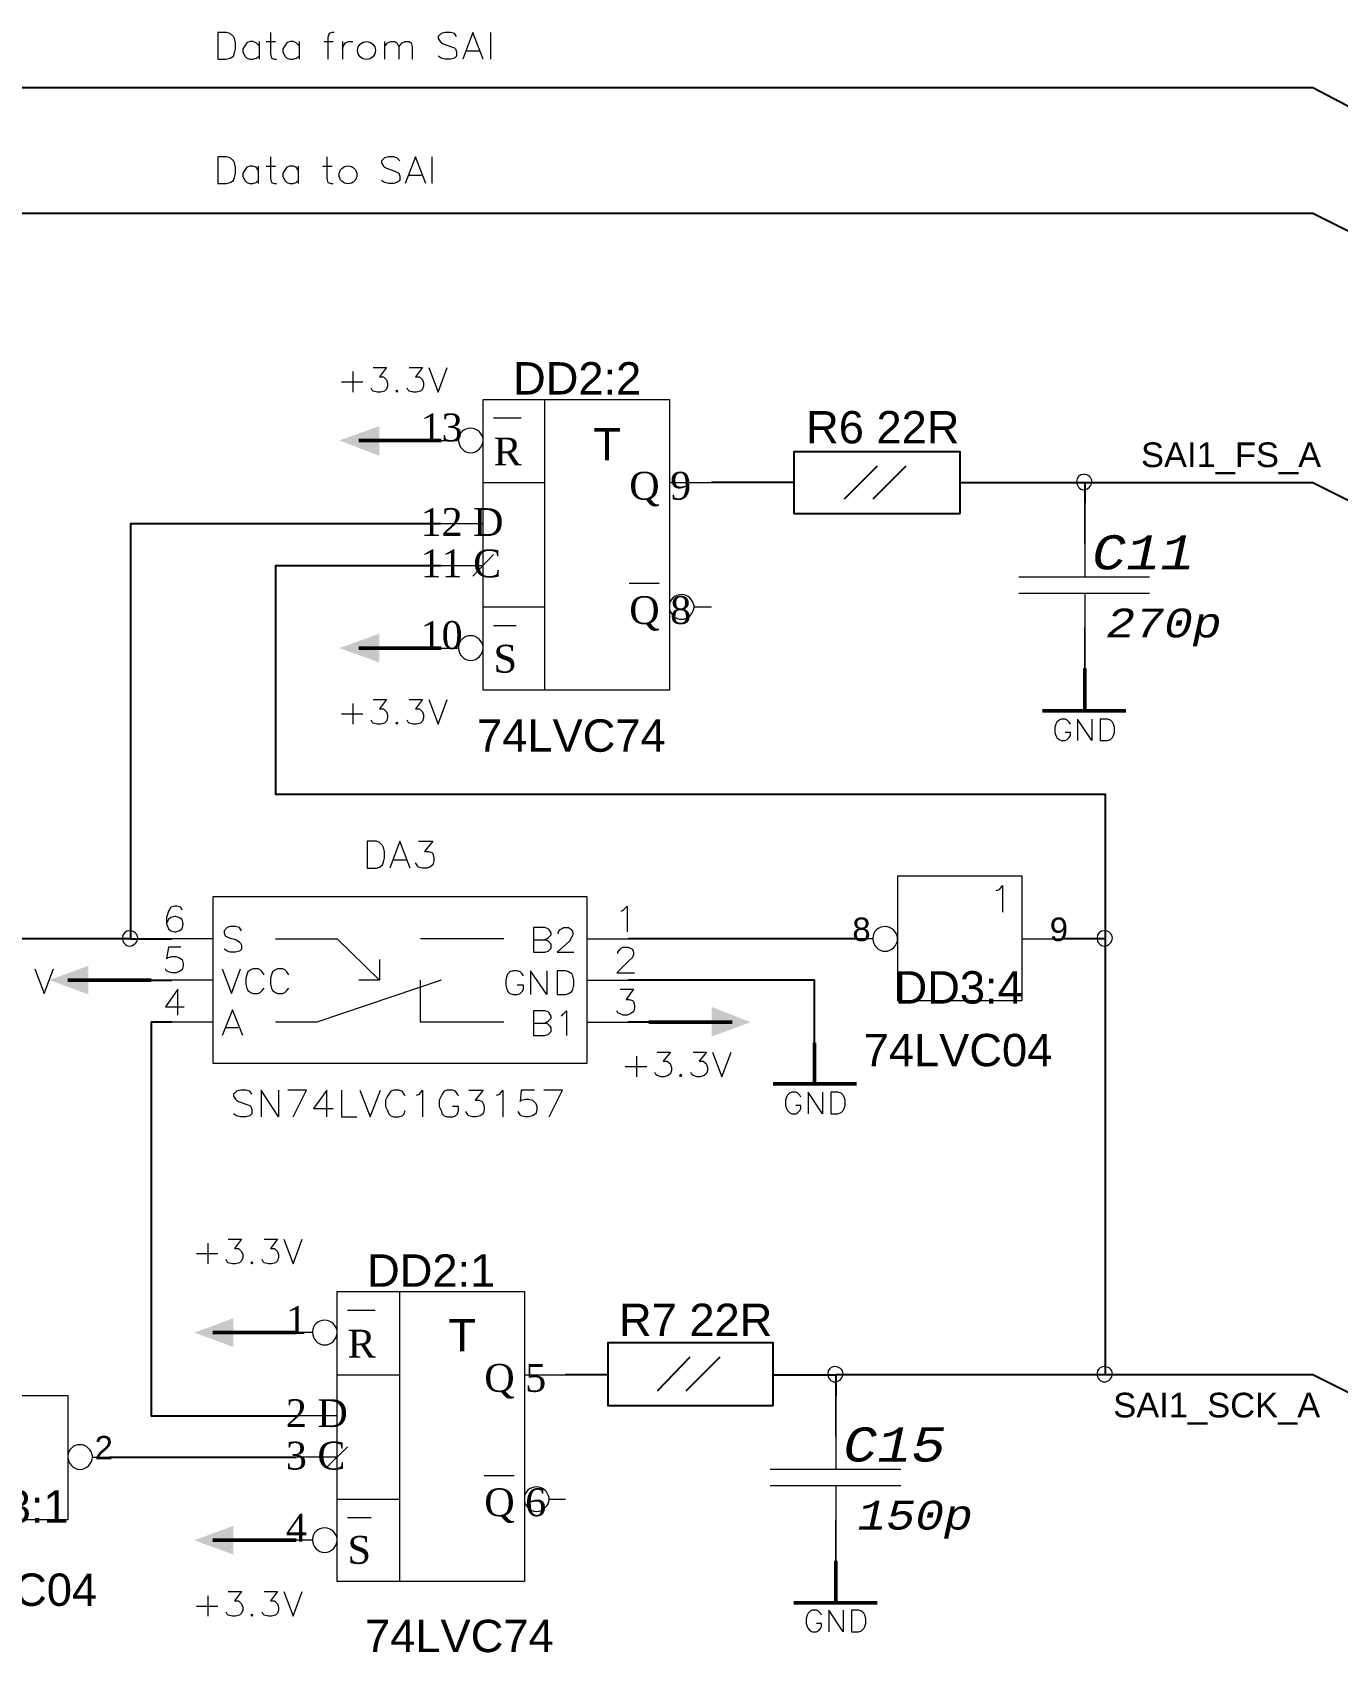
# Model space of a CAD drawing. Header units: millimetres. Extents: x -2024 to 917, y -725 to 13.
# Drawn here: x -1563.3 to -1510.4, y -183.8 to -118.1 of the extents above; entities that cross this region are included whole.
import ezdxf

# ---------------------------------------------------------------- set-up
doc = ezdxf.new("R2010")
doc.units = ezdxf.units.MM
doc.styles.add('PDF Arial', font='arial.ttf')
doc.styles.add('PDF Courier New Italic', font='couri.ttf')
doc.styles.add('PDF Times New Roman', font='times.ttf')
doc.styles.get("Standard").update_dxf_attribs({"font": 'arial.ttf'})

msp = doc.modelspace()

# ---------------------------------------------------------------- linework, layer by layer
at = {"color": 7, "lineweight": 18}
for points in [[(-1555.816, -118.102), (-1555.816, -119.185), (-1555.483, -119.185), (-1555.316, -119.143), (-1555.191, -119.06), (-1555.149, -118.935), (-1555.108, -118.768), (-1555.108, -118.518), (-1555.149, -118.352), (-1555.191, -118.268), (-1555.316, -118.143), (-1555.483, -118.102)], [(-1555.816, -123.143), (-1555.816, -124.227), (-1555.483, -124.227), (-1555.316, -124.185), (-1555.191, -124.102), (-1555.149, -123.977), (-1555.108, -123.81), (-1555.108, -123.56), (-1555.149, -123.393), (-1555.191, -123.31), (-1555.316, -123.185), (-1555.483, -123.143)], [(-1548.566, -132.602), (-1548.608, -132.643), (-1548.566, -132.685), (-1548.524, -132.643)], [(-1537.524, -132.977), (-1537.524, -144.768), (-1545.066, -144.768), (-1545.066, -132.977)], [(-1548.566, -146.06), (-1548.608, -146.102), (-1548.566, -146.143), (-1548.524, -146.102)], [(-1520.066, -145.935), (-1520.066, -146.81), (-1519.774, -146.81), (-1519.649, -146.768), (-1519.566, -146.685), (-1519.524, -146.602), (-1519.483, -146.477), (-1519.483, -146.268), (-1519.524, -146.143), (-1519.566, -146.06), (-1519.649, -145.977), (-1519.774, -145.935)], [(-1549.774, -150.893), (-1549.774, -151.977), (-1549.399, -151.977), (-1549.274, -151.935), (-1549.149, -151.852), (-1549.108, -151.727), (-1549.066, -151.56), (-1549.066, -151.31), (-1549.108, -151.143), (-1549.149, -151.06), (-1549.274, -150.935), (-1549.399, -150.893)], [(-1528.274, -152.31), (-1528.274, -157.352), (-1523.233, -157.352), (-1523.233, -152.31)], [(-1540.858, -159.893), (-1540.858, -153.143), (-1556.024, -153.143), (-1556.024, -159.893)], [(-1543.024, -154.393), (-1543.024, -155.393), (-1542.566, -155.393), (-1542.441, -155.352), (-1542.399, -155.31), (-1542.316, -155.227), (-1542.316, -155.06), (-1542.399, -154.977), (-1542.441, -154.935), (-1542.566, -154.893), (-1542.441, -154.81), (-1542.399, -154.768), (-1542.316, -154.685), (-1542.316, -154.602), (-1542.399, -154.477), (-1542.441, -154.435), (-1542.566, -154.393)], [(-1542.066, -156.143), (-1542.066, -157.102), (-1541.733, -157.102), (-1541.608, -157.06), (-1541.483, -156.977), (-1541.441, -156.893), (-1541.399, -156.727), (-1541.399, -156.518), (-1541.441, -156.352), (-1541.483, -156.268), (-1541.608, -156.185), (-1541.733, -156.143)], [(-1543.024, -157.768), (-1543.024, -158.768), (-1542.566, -158.768), (-1542.441, -158.727), (-1542.399, -158.685), (-1542.316, -158.602), (-1542.316, -158.435), (-1542.399, -158.352), (-1542.441, -158.31), (-1542.566, -158.268), (-1542.441, -158.185), (-1542.399, -158.143), (-1542.316, -158.06), (-1542.316, -157.977), (-1542.399, -157.852), (-1542.441, -157.81), (-1542.566, -157.768)], [(-1537.066, -160.352), (-1537.108, -160.393), (-1537.066, -160.435), (-1537.024, -160.393)], [(-1530.983, -161.06), (-1530.983, -161.935), (-1530.691, -161.935), (-1530.566, -161.893), (-1530.483, -161.81), (-1530.441, -161.727), (-1530.399, -161.602), (-1530.399, -161.393), (-1530.441, -161.268), (-1530.483, -161.185), (-1530.566, -161.102), (-1530.691, -161.06)], [(-1554.441, -167.935), (-1554.483, -167.977), (-1554.441, -168.018), (-1554.399, -167.977)], [(-1543.399, -169.143), (-1543.399, -180.893), (-1550.983, -180.893), (-1550.983, -169.143)], [(-1561.899, -173.352), (-1561.899, -178.393), (-1566.941, -178.393), (-1566.941, -173.352)], [(-1554.441, -182.227), (-1554.483, -182.268), (-1554.441, -182.31), (-1554.399, -182.268)], [(-1530.149, -182.06), (-1530.149, -182.935), (-1529.858, -182.935), (-1529.733, -182.893), (-1529.649, -182.81), (-1529.608, -182.727), (-1529.566, -182.602), (-1529.566, -182.393), (-1529.608, -182.268), (-1529.649, -182.185), (-1529.733, -182.102), (-1529.858, -182.06)]]:
    msp.add_lwpolyline(points, close=True, dxfattribs=at)
for points in [[(-1553.691, -118.102), (-1553.691, -118.977), (-1553.649, -119.143), (-1553.524, -119.185), (-1553.441, -119.185)], [(-1551.108, -118.102), (-1551.191, -118.102), (-1551.316, -118.143), (-1551.358, -118.31), (-1551.358, -119.185)], [(-1546.149, -118.268), (-1546.233, -118.143), (-1546.399, -118.102), (-1546.608, -118.102), (-1546.774, -118.143), (-1546.899, -118.268), (-1546.899, -118.352), (-1546.816, -118.477), (-1546.774, -118.518), (-1546.691, -118.56), (-1546.358, -118.685), (-1546.233, -118.727), (-1546.191, -118.768), (-1546.149, -118.893), (-1546.149, -119.06), (-1546.233, -119.143), (-1546.399, -119.185), (-1546.608, -119.185), (-1546.774, -119.143), (-1546.899, -119.06)], [(-1545.066, -119.185), (-1545.483, -118.102), (-1545.899, -119.185)], [(-1544.774, -118.102), (-1544.774, -119.185)], [(-1554.149, -118.643), (-1554.274, -118.518), (-1554.399, -118.477), (-1554.524, -118.477), (-1554.649, -118.518), (-1554.733, -118.643), (-1554.816, -118.768), (-1554.816, -118.893), (-1554.733, -119.06), (-1554.649, -119.143), (-1554.524, -119.185), (-1554.399, -119.185), (-1554.274, -119.143), (-1554.149, -119.06)], [(-1554.149, -118.477), (-1554.149, -119.185)], [(-1553.858, -118.477), (-1553.483, -118.477)], [(-1552.524, -118.643), (-1552.649, -118.518), (-1552.774, -118.477), (-1552.899, -118.477), (-1553.024, -118.518), (-1553.108, -118.643), (-1553.191, -118.768), (-1553.191, -118.893), (-1553.108, -119.06), (-1553.024, -119.143), (-1552.899, -119.185), (-1552.774, -119.185), (-1552.649, -119.143), (-1552.524, -119.06)], [(-1552.524, -118.477), (-1552.524, -119.185)], [(-1551.524, -118.477), (-1551.149, -118.477)], [(-1550.774, -118.477), (-1550.774, -119.185)], [(-1550.774, -118.768), (-1550.733, -118.643), (-1550.649, -118.518), (-1550.524, -118.477), (-1550.358, -118.477)], [(-1549.066, -118.477), (-1549.066, -119.185)], [(-1549.066, -118.685), (-1548.941, -118.518), (-1548.816, -118.477), (-1548.649, -118.477), (-1548.566, -118.518), (-1548.483, -118.685), (-1548.483, -119.185)], [(-1548.483, -118.685), (-1548.358, -118.518), (-1548.233, -118.477), (-1548.066, -118.477), (-1547.983, -118.518), (-1547.941, -118.685), (-1547.941, -119.185)], [(-1545.733, -118.852), (-1545.233, -118.852)], [(-1553.691, -123.143), (-1553.691, -124.018), (-1553.649, -124.185), (-1553.524, -124.227), (-1553.441, -124.227)], [(-1551.399, -123.143), (-1551.399, -124.018), (-1551.358, -124.185), (-1551.233, -124.227), (-1551.149, -124.227)], [(-1548.441, -123.31), (-1548.566, -123.185), (-1548.691, -123.143), (-1548.899, -123.143), (-1549.066, -123.185), (-1549.191, -123.31), (-1549.191, -123.393), (-1549.108, -123.518), (-1549.066, -123.56), (-1548.983, -123.602), (-1548.649, -123.727), (-1548.566, -123.768), (-1548.483, -123.81), (-1548.441, -123.935), (-1548.441, -124.102), (-1548.566, -124.185), (-1548.691, -124.227), (-1548.899, -124.227), (-1549.066, -124.185), (-1549.191, -124.102)], [(-1547.399, -124.227), (-1547.816, -123.143), (-1548.233, -124.227)], [(-1547.149, -123.143), (-1547.149, -124.227)], [(-1554.191, -123.685), (-1554.274, -123.56), (-1554.399, -123.518), (-1554.524, -123.518), (-1554.649, -123.56), (-1554.733, -123.685), (-1554.816, -123.81), (-1554.816, -123.935), (-1554.733, -124.102), (-1554.649, -124.185), (-1554.524, -124.227), (-1554.399, -124.227), (-1554.274, -124.185), (-1554.191, -124.102)], [(-1554.191, -123.518), (-1554.191, -124.227)], [(-1553.858, -123.518), (-1553.483, -123.518)], [(-1552.566, -123.685), (-1552.649, -123.56), (-1552.774, -123.518), (-1552.899, -123.518), (-1553.024, -123.56), (-1553.108, -123.685), (-1553.191, -123.81), (-1553.191, -123.935), (-1553.108, -124.102), (-1553.024, -124.185), (-1552.899, -124.227), (-1552.774, -124.227), (-1552.649, -124.185), (-1552.566, -124.102)], [(-1552.566, -123.518), (-1552.566, -124.227)], [(-1551.566, -123.518), (-1551.191, -123.518)], [(-1548.066, -123.893), (-1547.566, -123.893)], [(-1550.358, -131.852), (-1550.358, -132.685)], [(-1549.524, -131.685), (-1548.983, -131.685), (-1549.274, -132.06), (-1549.108, -132.06), (-1549.024, -132.143), (-1548.983, -132.185), (-1548.941, -132.31), (-1548.941, -132.435), (-1548.983, -132.56), (-1549.066, -132.643), (-1549.233, -132.685), (-1549.358, -132.685), (-1549.524, -132.643), (-1549.566, -132.602), (-1549.608, -132.518)], [(-1548.066, -131.685), (-1547.524, -131.685), (-1547.816, -132.06), (-1547.649, -132.06), (-1547.566, -132.143), (-1547.524, -132.185), (-1547.483, -132.31), (-1547.483, -132.435), (-1547.524, -132.56), (-1547.608, -132.643), (-1547.774, -132.685), (-1547.899, -132.685), (-1548.066, -132.643), (-1548.108, -132.602), (-1548.149, -132.518)], [(-1547.274, -131.685), (-1546.899, -132.685), (-1546.524, -131.685)], [(-1550.816, -132.268), (-1549.941, -132.268)], [(-1542.566, -144.768), (-1542.566, -132.977)], [(-1545.066, -136.352), (-1542.566, -136.352)], [(-1544.649, -139.268), (-1545.483, -140.143)], [(-1545.066, -141.393), (-1542.566, -141.393)], [(-1549.524, -145.143), (-1548.983, -145.143), (-1549.274, -145.518), (-1549.108, -145.518), (-1549.024, -145.602), (-1548.983, -145.643), (-1548.941, -145.768), (-1548.941, -145.893), (-1548.983, -146.018), (-1549.066, -146.102), (-1549.233, -146.143), (-1549.358, -146.143), (-1549.524, -146.102), (-1549.566, -146.06), (-1549.608, -145.977)], [(-1548.066, -145.143), (-1547.524, -145.143), (-1547.816, -145.518), (-1547.649, -145.518), (-1547.566, -145.602), (-1547.524, -145.643), (-1547.483, -145.768), (-1547.483, -145.893), (-1547.524, -146.018), (-1547.608, -146.102), (-1547.774, -146.143), (-1547.899, -146.143), (-1548.066, -146.102), (-1548.108, -146.06), (-1548.149, -145.977)], [(-1547.274, -145.143), (-1546.899, -146.143), (-1546.524, -145.143)], [(-1550.816, -145.727), (-1549.941, -145.727)], [(-1550.358, -145.31), (-1550.358, -146.143)], [(-1521.274, -146.143), (-1521.316, -146.06), (-1521.399, -145.977), (-1521.483, -145.935), (-1521.649, -145.935), (-1521.733, -145.977), (-1521.816, -146.06), (-1521.858, -146.143), (-1521.899, -146.268), (-1521.899, -146.477), (-1521.858, -146.602), (-1521.816, -146.685), (-1521.733, -146.768), (-1521.649, -146.81), (-1521.483, -146.81), (-1521.399, -146.768), (-1521.316, -146.685), (-1521.274, -146.602), (-1521.274, -146.477), (-1521.483, -146.477)], [(-1520.399, -145.935), (-1520.399, -146.81), (-1520.983, -145.935), (-1520.983, -146.81)], [(-1548.024, -151.977), (-1548.441, -150.893), (-1548.858, -151.977)], [(-1547.691, -150.893), (-1547.108, -150.893), (-1547.441, -151.31), (-1547.274, -151.31), (-1547.149, -151.352), (-1547.108, -151.393), (-1547.066, -151.56), (-1547.066, -151.685), (-1547.108, -151.852), (-1547.233, -151.935), (-1547.358, -151.977), (-1547.524, -151.977), (-1547.691, -151.935), (-1547.733, -151.893), (-1547.816, -151.768)], [(-1548.691, -151.643), (-1548.191, -151.643)], [(-1524.274, -152.893), (-1524.149, -152.852), (-1524.024, -152.685), (-1524.024, -153.768)], [(-1557.274, -153.685), (-1557.316, -153.56), (-1557.483, -153.518), (-1557.566, -153.518), (-1557.733, -153.56), (-1557.816, -153.727), (-1557.899, -153.977), (-1557.899, -154.227), (-1557.816, -154.435), (-1557.733, -154.518), (-1557.566, -154.56), (-1557.524, -154.56), (-1557.399, -154.518), (-1557.274, -154.435), (-1557.233, -154.268), (-1557.233, -154.227), (-1557.274, -154.06), (-1557.399, -153.977), (-1557.524, -153.935), (-1557.566, -153.935), (-1557.733, -153.977), (-1557.816, -154.06), (-1557.899, -154.227)], [(-1539.483, -153.727), (-1539.399, -153.685), (-1539.233, -153.518), (-1539.233, -154.56)], [(-1554.858, -154.518), (-1554.941, -154.393), (-1555.108, -154.352), (-1555.316, -154.352), (-1555.441, -154.393), (-1555.566, -154.518), (-1555.566, -154.602), (-1555.524, -154.727), (-1555.441, -154.768), (-1555.358, -154.81), (-1555.066, -154.893), (-1554.941, -154.977), (-1554.899, -155.018), (-1554.858, -155.102), (-1554.858, -155.268), (-1554.941, -155.352), (-1555.108, -155.393), (-1555.316, -155.393), (-1555.441, -155.352), (-1555.566, -155.268)], [(-1553.483, -154.852), (-1550.983, -154.852), (-1549.274, -156.518)], [(-1544.233, -154.852), (-1547.608, -154.852)], [(-1543.024, -154.893), (-1542.566, -154.893)], [(-1542.024, -154.643), (-1542.024, -154.602), (-1541.983, -154.477), (-1541.899, -154.435), (-1541.816, -154.393), (-1541.608, -154.393), (-1541.524, -154.435), (-1541.483, -154.477), (-1541.441, -154.602), (-1541.441, -154.685), (-1541.483, -154.768), (-1541.566, -154.935), (-1542.066, -155.393), (-1541.399, -155.393)], [(-1557.316, -155.185), (-1557.816, -155.185), (-1557.899, -155.643), (-1557.816, -155.602), (-1557.691, -155.56), (-1557.524, -155.56), (-1557.399, -155.602), (-1557.274, -155.685), (-1557.233, -155.852), (-1557.233, -155.935), (-1557.274, -156.102), (-1557.399, -156.185), (-1557.524, -156.227), (-1557.691, -156.227), (-1557.816, -156.185), (-1557.899, -156.143), (-1557.941, -156.06)], [(-1539.608, -155.435), (-1539.608, -155.393), (-1539.524, -155.268), (-1539.483, -155.227), (-1539.399, -155.185), (-1539.191, -155.185), (-1539.108, -155.227), (-1539.024, -155.268), (-1538.983, -155.393), (-1538.983, -155.477), (-1539.024, -155.602), (-1539.149, -155.727), (-1539.649, -156.227), (-1538.941, -156.227)], [(-1563.233, -156.06), (-1562.858, -157.06), (-1562.483, -156.06)], [(-1555.649, -156.06), (-1555.274, -157.06), (-1554.899, -156.06)], [(-1553.941, -156.31), (-1554.024, -156.185), (-1554.108, -156.102), (-1554.191, -156.06), (-1554.399, -156.06), (-1554.483, -156.102), (-1554.608, -156.185), (-1554.649, -156.31), (-1554.691, -156.435), (-1554.691, -156.685), (-1554.649, -156.852), (-1554.608, -156.935), (-1554.483, -157.018), (-1554.399, -157.06), (-1554.191, -157.06), (-1554.108, -157.018), (-1554.024, -156.935), (-1553.941, -156.852)], [(-1552.941, -156.31), (-1553.024, -156.185), (-1553.108, -156.102), (-1553.191, -156.06), (-1553.399, -156.06), (-1553.483, -156.102), (-1553.608, -156.185), (-1553.649, -156.31), (-1553.691, -156.435), (-1553.691, -156.685), (-1553.649, -156.852), (-1553.608, -156.935), (-1553.483, -157.018), (-1553.399, -157.06), (-1553.191, -157.06), (-1553.108, -157.018), (-1553.024, -156.935), (-1552.941, -156.852)], [(-1549.274, -155.685), (-1549.274, -156.518), (-1550.108, -156.518)], [(-1543.441, -156.352), (-1543.483, -156.268), (-1543.566, -156.185), (-1543.691, -156.143), (-1543.858, -156.143), (-1543.983, -156.185), (-1544.066, -156.268), (-1544.108, -156.352), (-1544.149, -156.518), (-1544.149, -156.727), (-1544.108, -156.893), (-1544.066, -156.977), (-1543.983, -157.06), (-1543.858, -157.102), (-1543.691, -157.102), (-1543.566, -157.06), (-1543.483, -156.977), (-1543.441, -156.893), (-1543.441, -156.727), (-1543.691, -156.727)], [(-1542.483, -156.143), (-1542.483, -157.102), (-1543.149, -156.143), (-1543.149, -157.102)], [(-1557.441, -157.935), (-1557.441, -156.893), (-1557.941, -157.602), (-1557.191, -157.602)], [(-1546.774, -156.518), (-1551.816, -158.227), (-1553.483, -158.227)], [(-1544.233, -158.227), (-1547.608, -158.227), (-1547.608, -156.518)], [(-1539.524, -156.893), (-1538.983, -156.893), (-1539.274, -157.31), (-1539.149, -157.31), (-1539.024, -157.352), (-1538.983, -157.393), (-1538.941, -157.56), (-1538.941, -157.643), (-1538.983, -157.81), (-1539.108, -157.893), (-1539.233, -157.935), (-1539.399, -157.935), (-1539.524, -157.893), (-1539.608, -157.852), (-1539.649, -157.768)], [(-1554.816, -158.768), (-1555.233, -157.727), (-1555.649, -158.768)], [(-1543.024, -158.268), (-1542.566, -158.268)], [(-1541.899, -157.977), (-1541.816, -157.893), (-1541.691, -157.768), (-1541.691, -158.768)], [(-1555.524, -158.435), (-1554.983, -158.435)], [(-1538.024, -159.435), (-1537.483, -159.435), (-1537.774, -159.81), (-1537.608, -159.81), (-1537.524, -159.893), (-1537.483, -159.935), (-1537.441, -160.06), (-1537.441, -160.185), (-1537.483, -160.31), (-1537.566, -160.393), (-1537.733, -160.435), (-1537.858, -160.435), (-1538.024, -160.393), (-1538.066, -160.352), (-1538.108, -160.268)], [(-1536.566, -159.435), (-1536.024, -159.435), (-1536.316, -159.81), (-1536.149, -159.81), (-1536.066, -159.893), (-1536.024, -159.935), (-1535.983, -160.06), (-1535.983, -160.185), (-1536.024, -160.31), (-1536.108, -160.393), (-1536.274, -160.435), (-1536.399, -160.435), (-1536.566, -160.393), (-1536.608, -160.352), (-1536.649, -160.268)], [(-1535.774, -159.435), (-1535.399, -160.435), (-1535.024, -159.435)], [(-1539.316, -160.018), (-1538.441, -160.018)], [(-1538.858, -159.602), (-1538.858, -160.435)], [(-1554.441, -161.143), (-1554.524, -161.018), (-1554.691, -160.977), (-1554.899, -160.977), (-1555.066, -161.018), (-1555.191, -161.143), (-1555.191, -161.227), (-1555.108, -161.352), (-1555.066, -161.393), (-1554.983, -161.435), (-1554.649, -161.56), (-1554.524, -161.602), (-1554.483, -161.643), (-1554.441, -161.768), (-1554.441, -161.935), (-1554.524, -162.018), (-1554.691, -162.06), (-1554.899, -162.06), (-1555.066, -162.018), (-1555.191, -161.935)], [(-1553.358, -160.977), (-1553.358, -162.06), (-1554.066, -160.977), (-1554.066, -162.06)], [(-1552.774, -162.06), (-1552.233, -160.977), (-1552.983, -160.977)], [(-1551.399, -162.06), (-1551.399, -160.977), (-1551.941, -161.727), (-1551.149, -161.727)], [(-1550.816, -160.977), (-1550.816, -162.06), (-1550.191, -162.06)], [(-1550.066, -160.977), (-1549.649, -162.06), (-1549.233, -160.977)], [(-1548.233, -161.227), (-1548.274, -161.143), (-1548.358, -161.018), (-1548.483, -160.977), (-1548.691, -160.977), (-1548.816, -161.018), (-1548.899, -161.143), (-1548.941, -161.227), (-1549.024, -161.393), (-1549.024, -161.643), (-1548.941, -161.81), (-1548.899, -161.935), (-1548.816, -162.018), (-1548.691, -162.06), (-1548.483, -162.06), (-1548.358, -162.018), (-1548.274, -161.935), (-1548.233, -161.81)], [(-1547.774, -161.185), (-1547.649, -161.143), (-1547.524, -160.977), (-1547.524, -162.06)], [(-1546.066, -161.227), (-1546.108, -161.143), (-1546.191, -161.018), (-1546.316, -160.977), (-1546.524, -160.977), (-1546.649, -161.018), (-1546.733, -161.143), (-1546.774, -161.227), (-1546.858, -161.393), (-1546.858, -161.643), (-1546.774, -161.81), (-1546.733, -161.935), (-1546.649, -162.018), (-1546.524, -162.06), (-1546.316, -162.06), (-1546.191, -162.018), (-1546.108, -161.935), (-1546.066, -161.81), (-1546.066, -161.643), (-1546.316, -161.643)], [(-1545.649, -160.977), (-1545.066, -160.977), (-1545.399, -161.393), (-1545.233, -161.393), (-1545.108, -161.435), (-1545.066, -161.518), (-1545.024, -161.643), (-1545.024, -161.768), (-1545.066, -161.935), (-1545.191, -162.018), (-1545.358, -162.06), (-1545.483, -162.06), (-1545.649, -162.018), (-1545.691, -161.977), (-1545.774, -161.852)], [(-1544.524, -161.185), (-1544.399, -161.143), (-1544.274, -160.977), (-1544.274, -162.06)], [(-1542.983, -160.977), (-1543.524, -160.977), (-1543.566, -161.435), (-1543.524, -161.393), (-1543.358, -161.352), (-1543.233, -161.352), (-1543.066, -161.393), (-1542.941, -161.518), (-1542.899, -161.643), (-1542.899, -161.768), (-1542.941, -161.935), (-1543.066, -162.018), (-1543.233, -162.06), (-1543.358, -162.06), (-1543.524, -162.018), (-1543.566, -161.977), (-1543.649, -161.852)], [(-1542.399, -162.06), (-1541.858, -160.977), (-1542.608, -160.977)], [(-1532.191, -161.268), (-1532.233, -161.185), (-1532.316, -161.102), (-1532.399, -161.06), (-1532.566, -161.06), (-1532.649, -161.102), (-1532.733, -161.185), (-1532.774, -161.268), (-1532.816, -161.393), (-1532.816, -161.602), (-1532.774, -161.727), (-1532.733, -161.81), (-1532.649, -161.893), (-1532.566, -161.935), (-1532.399, -161.935), (-1532.316, -161.893), (-1532.233, -161.81), (-1532.191, -161.727), (-1532.191, -161.602), (-1532.399, -161.602)], [(-1531.316, -161.06), (-1531.316, -161.935), (-1531.899, -161.06), (-1531.899, -161.935)], [(-1556.233, -167.185), (-1556.233, -168.018)], [(-1555.399, -167.018), (-1554.858, -167.018), (-1555.149, -167.393), (-1554.983, -167.393), (-1554.899, -167.477), (-1554.858, -167.518), (-1554.816, -167.643), (-1554.816, -167.768), (-1554.858, -167.893), (-1554.941, -167.977), (-1555.108, -168.018), (-1555.233, -168.018), (-1555.399, -167.977), (-1555.441, -167.935), (-1555.483, -167.852)], [(-1553.941, -167.018), (-1553.399, -167.018), (-1553.691, -167.393), (-1553.524, -167.393), (-1553.441, -167.477), (-1553.399, -167.518), (-1553.358, -167.643), (-1553.358, -167.768), (-1553.399, -167.893), (-1553.483, -167.977), (-1553.649, -168.018), (-1553.774, -168.018), (-1553.941, -167.977), (-1553.983, -167.935), (-1554.024, -167.852)], [(-1553.149, -167.018), (-1552.774, -168.018), (-1552.399, -167.018)], [(-1556.691, -167.602), (-1555.816, -167.602)], [(-1548.441, -180.893), (-1548.441, -169.143)], [(-1550.983, -172.518), (-1548.441, -172.518)], [(-1550.566, -175.435), (-1551.399, -176.268)], [(-1550.983, -177.56), (-1548.441, -177.56)], [(-1556.691, -181.893), (-1555.816, -181.893)], [(-1556.233, -181.477), (-1556.233, -182.31)], [(-1555.399, -181.31), (-1554.858, -181.31), (-1555.149, -181.685), (-1554.983, -181.685), (-1554.899, -181.768), (-1554.858, -181.81), (-1554.816, -181.935), (-1554.816, -182.06), (-1554.858, -182.185), (-1554.941, -182.268), (-1555.108, -182.31), (-1555.233, -182.31), (-1555.399, -182.268), (-1555.441, -182.227), (-1555.483, -182.143)], [(-1553.941, -181.31), (-1553.399, -181.31), (-1553.691, -181.685), (-1553.524, -181.685), (-1553.441, -181.768), (-1553.399, -181.81), (-1553.358, -181.935), (-1553.358, -182.06), (-1553.399, -182.185), (-1553.483, -182.268), (-1553.649, -182.31), (-1553.774, -182.31), (-1553.941, -182.268), (-1553.983, -182.227), (-1554.024, -182.143)], [(-1553.149, -181.31), (-1552.774, -182.31), (-1552.399, -181.31)], [(-1531.358, -182.268), (-1531.399, -182.185), (-1531.483, -182.102), (-1531.566, -182.06), (-1531.733, -182.06), (-1531.816, -182.102), (-1531.899, -182.185), (-1531.941, -182.268), (-1531.983, -182.393), (-1531.983, -182.602), (-1531.941, -182.727), (-1531.899, -182.81), (-1531.816, -182.893), (-1531.733, -182.935), (-1531.566, -182.935), (-1531.483, -182.893), (-1531.399, -182.81), (-1531.358, -182.727), (-1531.358, -182.602), (-1531.566, -182.602)], [(-1530.483, -182.06), (-1530.483, -182.935), (-1531.066, -182.06), (-1531.066, -182.935)]]:
    msp.add_lwpolyline(points, dxfattribs=at)
at = {"color": 7, "lineweight": 25}
for points in [[(-1509.774, -121.227), (-1511.441, -120.352), (-1513.983, -120.352), (-1571.149, -120.352), (-1573.691, -120.352), (-1575.358, -119.518)], [(-1588.816, -123.727), (-1580.399, -123.727), (-1577.024, -123.727), (-1575.358, -124.56), (-1573.691, -125.435), (-1571.149, -125.435), (-1513.983, -125.435), (-1511.441, -125.435), (-1509.774, -126.268), (-1508.066, -127.102), (-1505.566, -127.102), (-1499.691, -127.102)], [(-1529.108, -135.685), (-1530.441, -137.018)], [(-1527.941, -135.685), (-1529.274, -137.018)], [(-1532.483, -136.352), (-1534.149, -136.352), (-1535.816, -136.352)], [(-1525.733, -136.352), (-1524.066, -136.352), (-1520.691, -136.352), (-1520.691, -137.185)], [(-1520.691, -136.352), (-1513.983, -136.352), (-1511.441, -136.352), (-1509.774, -137.185)], [(-1546.774, -138.018), (-1559.358, -138.018), (-1559.358, -154.852), (-1557.691, -154.852)], [(-1546.774, -139.727), (-1553.483, -139.727), (-1553.483, -148.977), (-1519.858, -148.977), (-1519.858, -154.852), (-1519.858, -172.518)], [(-1559.358, -154.852), (-1571.149, -154.852), (-1573.691, -154.852), (-1575.358, -154.018)], [(-1529.941, -154.852), (-1539.191, -154.852)], [(-1519.858, -154.852), (-1521.524, -154.852)], [(-1558.524, -156.518), (-1557.691, -156.518)], [(-1531.649, -159.06), (-1531.649, -156.518), (-1539.191, -156.518)], [(-1557.691, -158.227), (-1558.524, -158.227), (-1558.524, -174.185), (-1552.649, -174.185)], [(-1538.358, -158.227), (-1539.191, -158.227)], [(-1536.691, -171.81), (-1538.024, -173.185)], [(-1535.483, -171.81), (-1536.858, -173.185)], [(-1540.024, -172.518), (-1541.733, -172.518)], [(-1533.316, -172.518), (-1531.649, -172.518), (-1530.774, -172.518)], [(-1509.774, -173.352), (-1511.441, -172.518), (-1513.983, -172.518), (-1519.858, -172.518), (-1530.774, -172.518), (-1530.774, -173.352)], [(-1560.233, -175.852), (-1552.649, -175.852)]]:
    msp.add_lwpolyline(points, dxfattribs=at)
at = {"color": 7, "lineweight": 13}
for points in [[(-1544.649, -133.727), (-1543.524, -133.727)], [(-1520.691, -137.185), (-1520.691, -140.185)], [(-1539.149, -140.435), (-1537.941, -140.435)], [(-1518.066, -140.185), (-1523.358, -140.185)], [(-1518.066, -140.852), (-1523.358, -140.852)], [(-1520.691, -140.852), (-1520.691, -143.893)], [(-1544.649, -142.143), (-1543.733, -142.143)], [(-1550.566, -169.893), (-1549.441, -169.893)], [(-1530.774, -173.352), (-1530.774, -176.352)], [(-1545.024, -176.602), (-1543.816, -176.602)], [(-1528.149, -176.352), (-1533.441, -176.352)], [(-1528.149, -177.018), (-1533.441, -177.018)], [(-1530.774, -177.018), (-1530.774, -180.06)], [(-1550.566, -178.31), (-1549.608, -178.31)]]:
    msp.add_lwpolyline(points, dxfattribs=at)
at = {"color": 7, "lineweight": 50}
for points in [[(-1550.108, -134.643), (-1546.774, -134.643)], [(-1550.108, -143.06), (-1546.774, -143.06)], [(-1520.691, -145.602), (-1520.691, -143.893)], [(-1522.399, -145.602), (-1519.024, -145.602)], [(-1561.899, -156.518), (-1558.524, -156.518)], [(-1534.983, -158.227), (-1538.358, -158.227)], [(-1531.649, -160.727), (-1531.649, -159.06)], [(-1529.941, -160.727), (-1533.316, -160.727)], [(-1556.024, -170.81), (-1552.649, -170.81)], [(-1556.024, -179.227), (-1552.649, -179.227)], [(-1530.774, -181.768), (-1530.774, -180.06)], [(-1532.483, -181.768), (-1529.108, -181.768)]]:
    msp.add_lwpolyline(points, dxfattribs=at)
at = {"color": 7, "lineweight": 5}
for points in [[(-1548.441, -134.643), (-1546.774, -134.643), (-1546.108, -134.643)], [(-1537.524, -136.352), (-1535.816, -136.352)], [(-1532.483, -136.352), (-1534.149, -136.352)], [(-1525.733, -136.352), (-1524.066, -136.352)], [(-1520.691, -138.852), (-1520.691, -137.185)], [(-1545.066, -138.018), (-1546.774, -138.018)], [(-1545.066, -139.727), (-1546.774, -139.727)], [(-1536.524, -141.393), (-1535.816, -141.393)], [(-1520.691, -145.602), (-1520.691, -143.893), (-1520.691, -142.227)], [(-1548.441, -143.06), (-1546.774, -143.06), (-1546.108, -143.06)], [(-1556.024, -154.852), (-1557.691, -154.852)], [(-1540.858, -154.852), (-1539.191, -154.852)], [(-1529.274, -154.852), (-1529.941, -154.852)], [(-1523.233, -154.852), (-1521.524, -154.852)], [(-1560.233, -156.518), (-1558.524, -156.518)], [(-1556.024, -156.518), (-1557.691, -156.518)], [(-1540.858, -156.518), (-1539.191, -156.518)], [(-1556.024, -158.227), (-1557.691, -158.227)], [(-1540.858, -158.227), (-1539.191, -158.227)], [(-1536.691, -158.227), (-1538.358, -158.227)], [(-1531.649, -160.727), (-1531.649, -159.06)], [(-1551.983, -170.81), (-1552.649, -170.81), (-1554.316, -170.81)], [(-1543.399, -172.518), (-1541.733, -172.518), (-1540.024, -172.518)], [(-1533.316, -172.518), (-1531.649, -172.518)], [(-1530.774, -175.018), (-1530.774, -173.352)], [(-1550.983, -174.185), (-1552.649, -174.185)], [(-1560.899, -175.852), (-1560.233, -175.852)], [(-1550.983, -175.852), (-1552.649, -175.852)], [(-1542.399, -177.56), (-1541.733, -177.56)], [(-1530.774, -181.768), (-1530.774, -180.06), (-1530.774, -178.393)], [(-1551.983, -179.227), (-1552.649, -179.227), (-1554.316, -179.227)]]:
    msp.add_lwpolyline(points, dxfattribs=at)
at = {"color": 7, "lineweight": 25}
for points in [[(-1525.733, -137.602), (-1525.733, -135.102), (-1532.483, -135.102), (-1532.483, -137.602)], [(-1533.316, -173.768), (-1533.316, -171.227), (-1540.024, -171.227), (-1540.024, -173.768)]]:
    msp.add_lwpolyline(points, close=True, dxfattribs=at)
at = {"color": 7, "lineweight": 18}
for centre in [(-1549.797, -118.833), (-1550.547, -123.875)]:
    msp.add_circle(centre, 0.362, dxfattribs=at)
at = {"color": 7, "lineweight": 5}
for points in [[(-1545.566, -134.143), (-1545.858, -134.143), (-1546.066, -134.352), (-1546.066, -134.602)], [(-1546.066, -134.602), (-1546.066, -134.602), (-1546.066, -134.602), (-1546.066, -134.643)], [(-1545.066, -134.602), (-1545.108, -134.352), (-1545.316, -134.143), (-1545.566, -134.143)], [(-1545.066, -134.643), (-1545.066, -134.602), (-1545.066, -134.602), (-1545.066, -134.602)], [(-1546.066, -134.643), (-1546.066, -134.893), (-1545.858, -135.143), (-1545.566, -135.143)], [(-1545.566, -135.143), (-1545.316, -135.143), (-1545.066, -134.893), (-1545.066, -134.643)], [(-1520.733, -136.018), (-1520.899, -136.018), (-1521.024, -136.143), (-1521.024, -136.31)], [(-1521.024, -136.31), (-1521.024, -136.477), (-1520.899, -136.643), (-1520.733, -136.643)], [(-1520.399, -136.31), (-1520.399, -136.143), (-1520.566, -136.018), (-1520.733, -136.018)], [(-1520.733, -136.643), (-1520.566, -136.643), (-1520.399, -136.477), (-1520.399, -136.31)], [(-1537.024, -140.893), (-1537.316, -140.893), (-1537.524, -141.102), (-1537.524, -141.352)], [(-1536.524, -141.352), (-1536.566, -141.102), (-1536.774, -140.893), (-1537.024, -140.893)], [(-1537.524, -141.352), (-1537.524, -141.352), (-1537.524, -141.352), (-1537.524, -141.393)], [(-1537.524, -141.393), (-1537.524, -141.643), (-1537.316, -141.893), (-1537.024, -141.893)], [(-1537.024, -141.893), (-1536.774, -141.893), (-1536.524, -141.643), (-1536.524, -141.393)], [(-1536.524, -141.393), (-1536.524, -141.352), (-1536.524, -141.352), (-1536.524, -141.352)], [(-1545.566, -142.56), (-1545.858, -142.56), (-1546.066, -142.768), (-1546.066, -143.018)], [(-1546.066, -143.018), (-1546.066, -143.018), (-1546.066, -143.018), (-1546.066, -143.06)], [(-1546.066, -143.06), (-1546.066, -143.31), (-1545.858, -143.56), (-1545.566, -143.56)], [(-1545.066, -143.018), (-1545.108, -142.768), (-1545.316, -142.56), (-1545.566, -142.56)], [(-1545.566, -143.56), (-1545.316, -143.56), (-1545.066, -143.31), (-1545.066, -143.06)], [(-1545.066, -143.06), (-1545.066, -143.018), (-1545.066, -143.018), (-1545.066, -143.018)], [(-1559.399, -154.518), (-1559.566, -154.518), (-1559.691, -154.643), (-1559.691, -154.81)], [(-1559.691, -154.81), (-1559.691, -154.977), (-1559.566, -155.143), (-1559.399, -155.143)], [(-1559.066, -154.81), (-1559.066, -154.643), (-1559.233, -154.518), (-1559.399, -154.518)], [(-1559.399, -155.143), (-1559.233, -155.143), (-1559.066, -154.977), (-1559.066, -154.81)], [(-1528.774, -154.352), (-1529.066, -154.352), (-1529.274, -154.56), (-1529.274, -154.81)], [(-1529.274, -154.81), (-1529.274, -154.81), (-1529.274, -154.81), (-1529.274, -154.852)], [(-1529.274, -154.852), (-1529.274, -155.102), (-1529.066, -155.352), (-1528.774, -155.352)], [(-1528.274, -154.81), (-1528.316, -154.56), (-1528.524, -154.352), (-1528.774, -154.352)], [(-1528.774, -155.352), (-1528.524, -155.352), (-1528.274, -155.102), (-1528.274, -154.852)], [(-1528.274, -154.852), (-1528.274, -154.81), (-1528.274, -154.81), (-1528.274, -154.81)], [(-1519.899, -154.518), (-1520.066, -154.518), (-1520.191, -154.643), (-1520.191, -154.81)], [(-1520.191, -154.81), (-1520.191, -154.977), (-1520.066, -155.143), (-1519.899, -155.143)], [(-1519.566, -154.81), (-1519.566, -154.643), (-1519.733, -154.518), (-1519.899, -154.518)], [(-1519.899, -155.143), (-1519.733, -155.143), (-1519.566, -154.977), (-1519.566, -154.81)], [(-1551.483, -170.31), (-1551.774, -170.31), (-1551.983, -170.518), (-1551.983, -170.768)], [(-1550.983, -170.768), (-1551.024, -170.518), (-1551.233, -170.31), (-1551.483, -170.31)], [(-1551.983, -170.768), (-1551.983, -170.768), (-1551.983, -170.768), (-1551.983, -170.81)], [(-1551.983, -170.81), (-1551.983, -171.06), (-1551.774, -171.31), (-1551.483, -171.31)], [(-1551.483, -171.31), (-1551.233, -171.31), (-1550.983, -171.06), (-1550.983, -170.81)], [(-1550.983, -170.81), (-1550.983, -170.768), (-1550.983, -170.768), (-1550.983, -170.768)], [(-1530.816, -172.185), (-1530.983, -172.185), (-1531.108, -172.31), (-1531.108, -172.477)], [(-1531.108, -172.477), (-1531.108, -172.643), (-1530.983, -172.81), (-1530.816, -172.81)], [(-1530.483, -172.477), (-1530.483, -172.31), (-1530.649, -172.185), (-1530.816, -172.185)], [(-1530.816, -172.81), (-1530.649, -172.81), (-1530.483, -172.643), (-1530.483, -172.477)], [(-1519.899, -172.185), (-1520.066, -172.185), (-1520.191, -172.31), (-1520.191, -172.477)], [(-1520.191, -172.477), (-1520.191, -172.643), (-1520.066, -172.81), (-1519.899, -172.81)], [(-1519.566, -172.477), (-1519.566, -172.31), (-1519.733, -172.185), (-1519.899, -172.185)], [(-1519.899, -172.81), (-1519.733, -172.81), (-1519.566, -172.643), (-1519.566, -172.477)], [(-1561.399, -175.352), (-1561.691, -175.352), (-1561.899, -175.56), (-1561.899, -175.81)], [(-1560.899, -175.81), (-1560.941, -175.56), (-1561.149, -175.352), (-1561.399, -175.352)], [(-1561.899, -175.81), (-1561.899, -175.81), (-1561.899, -175.81), (-1561.899, -175.852)], [(-1561.899, -175.852), (-1561.899, -176.102), (-1561.691, -176.352), (-1561.399, -176.352)], [(-1561.399, -176.352), (-1561.149, -176.352), (-1560.899, -176.102), (-1560.899, -175.852)], [(-1560.899, -175.852), (-1560.899, -175.81), (-1560.899, -175.81), (-1560.899, -175.81)], [(-1542.899, -177.06), (-1543.191, -177.06), (-1543.399, -177.268), (-1543.399, -177.518)], [(-1542.399, -177.518), (-1542.441, -177.268), (-1542.649, -177.06), (-1542.899, -177.06)], [(-1543.399, -177.518), (-1543.399, -177.518), (-1543.399, -177.518), (-1543.399, -177.56)], [(-1543.399, -177.56), (-1543.399, -177.81), (-1543.191, -178.06), (-1542.899, -178.06)], [(-1542.899, -178.06), (-1542.649, -178.06), (-1542.399, -177.81), (-1542.399, -177.56)], [(-1542.399, -177.56), (-1542.399, -177.518), (-1542.399, -177.518), (-1542.399, -177.518)], [(-1551.483, -178.727), (-1551.774, -178.727), (-1551.983, -178.935), (-1551.983, -179.185)], [(-1551.983, -179.185), (-1551.983, -179.185), (-1551.983, -179.185), (-1551.983, -179.227)], [(-1551.983, -179.227), (-1551.983, -179.477), (-1551.774, -179.727), (-1551.483, -179.727)], [(-1550.983, -179.185), (-1551.024, -178.935), (-1551.233, -178.727), (-1551.483, -178.727)], [(-1551.483, -179.727), (-1551.233, -179.727), (-1550.983, -179.477), (-1550.983, -179.227)], [(-1550.983, -179.227), (-1550.983, -179.185), (-1550.983, -179.185), (-1550.983, -179.185)]]:
    msp.add_open_spline(points, degree=3, dxfattribs=at)
at = {"color": 7, "lineweight": 5, "transparency": 33554559}
for points in [[(-1549.274, -135.268), (-1549.274, -134.06), (-1550.899, -134.643)], [(-1549.274, -143.643), (-1549.274, -142.477), (-1550.899, -143.06)], [(-1561.066, -157.102), (-1561.066, -155.935), (-1562.649, -156.518)], [(-1534.233, -158.227), (-1535.816, -157.602), (-1535.816, -158.81)], [(-1555.191, -171.393), (-1555.191, -170.227), (-1556.774, -170.81)], [(-1555.191, -179.81), (-1555.191, -178.643), (-1556.774, -179.227)]]:
    msp.add_solid(points, dxfattribs=at)

# ---------------------------------------------------------------- texts
at = {"color": 7}
for s, p in [('SAI1_FS_A', (-1518.41, -135.724)), ('SAI1_SCK_A', (-1519.534, -174.248))]:
    msp.add_text(s, height=1, dxfattribs=at).set_placement(p)
at = {"color": 7, "attachment_point": 7}
for s, insert, char_height, style in [('DD2:2', (-1543.858, -132.781), 1.3123, 'PDF Arial'), ('13', (-1547.608, -134.697), 1.1287, 'PDF Times New Roman'), ('R6 22R', (-1531.983, -134.781), 1.3123, 'PDF Arial'), ('R', (-1544.649, -135.655), 1.129, 'PDF Times New Roman'), ('T', (-1540.608, -135.448), 1.312, 'PDF Arial'), ('Q 9', (-1539.149, -137.322), 1.1287, 'PDF Times New Roman'), ('12 D', (-1547.608, -138.518), 1.1287, 'PDF Times New Roman'), ('C11', (-1520.399, -139.889), 1.3806, 'PDF Courier New Italic'), ('11 C', (-1547.608, -140.21), 1.1287, 'PDF Times New Roman'), ('Q 8', (-1539.149, -142.363), 1.1287, 'PDF Times New Roman'), ('270p', (-1519.816, -142.994), 1.1664, 'PDF Courier New Italic'), ('10', (-1547.608, -143.113), 1.1287, 'PDF Times New Roman'), ('S', (-1544.649, -144.072), 1.129, 'PDF Times New Roman'), ('74LVC74', (-1545.316, -147.281), 1.3123, 'PDF Arial'), ('8', (-1530.108, -154.952), 0.954, 'PDF Arial'), ('9', (-1522.108, -154.952), 0.954, 'PDF Arial'), ('DD3:4', (-1528.399, -157.489), 1.3123, 'PDF Arial'), ('74LVC04', (-1529.649, -160.031), 1.3123, 'PDF Arial'), ('DD2:1', (-1549.774, -168.948), 1.3123, 'PDF Arial'), ('1', (-1553.066, -170.863), 1.129, 'PDF Times New Roman'), ('R7 22R', (-1539.566, -170.948), 1.3123, 'PDF Arial'), ('R', (-1550.566, -171.822), 1.129, 'PDF Times New Roman'), ('T', (-1546.483, -171.573), 1.312, 'PDF Arial'), ('Q 5', (-1545.024, -173.488), 1.1287, 'PDF Times New Roman'), ('2 D', (-1553.066, -174.643), 1.1287, 'PDF Times New Roman'), ('C15', (-1530.483, -176.056), 1.3806, 'PDF Courier New Italic'), ('2', (-1560.816, -175.952), 0.954, 'PDF Arial'), ('3 C', (-1553.066, -176.376), 1.1287, 'PDF Times New Roman'), ('DD3:1', (-1567.066, -178.531), 1.3123, 'PDF Arial'), ('Q 6', (-1545.024, -178.53), 1.1287, 'PDF Times New Roman'), ('150p', (-1529.899, -179.161), 1.1664, 'PDF Courier New Italic'), ('4', (-1553.066, -179.28), 1.129, 'PDF Times New Roman'), ('S', (-1550.566, -180.197), 1.129, 'PDF Times New Roman'), ('74LVC04', (-1568.358, -181.906), 1.3123, 'PDF Arial'), ('74LVC74', (-1549.858, -183.781), 1.3123, 'PDF Arial')]:
    msp.add_mtext(s, dxfattribs=dict(at, insert=insert, char_height=char_height, style=style))

doc.saveas('drawing.dxf')
